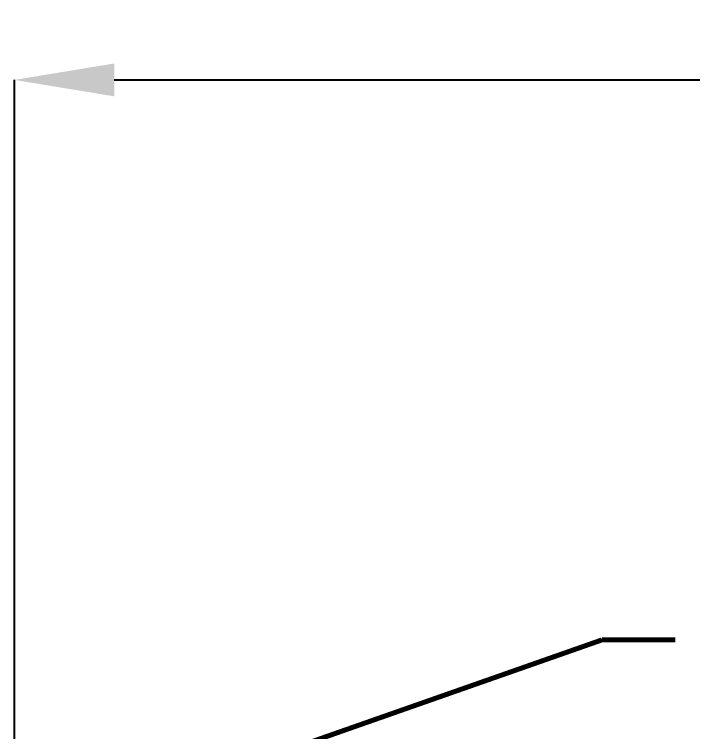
# Model space of a CAD drawing. Extents: x -4.5 to 11.4, y -10.7 to 0.4.
# Drawn here: x -0.349 to 0.33, y -1.529 to -0.811 of the extents above; entities that cross this region are included whole.
import ezdxf

# ---------------------------------------------------------------- set-up
doc = ezdxf.new("R2010")
doc.units = 0
doc.header["$MEASUREMENT"] = 0
doc.dimstyles.get("Standard").update_dxf_attribs({"dimtxt": 0.1, "dimasz": 0.1, "dimexe": 1.25, "dimexo": 0.625, "dimtad": 1, "dimtih": 1, "dimtxsty": 'Standard', "dimcen": 2.5, "dimazin": 3, "dimtfac": 1, "dimtmove": 0, "dimatfit": 3})

# ---------------------------------------------------------------- blocks, each defined once
blk = doc.blocks.new('_CLOSEDFILLED')
at = {"color": 0, "linetype": 'BYBLOCK'}
blk.add_solid([(-1, 0.1644), (0, 0), (-1, -0.1644)], dxfattribs=at)
blk = doc.blocks.new('*D5')
for p, q in [((-0.34891, -1.79218), (-0.34891, -0.87664)), ((-0.24891, -0.87664), (1.81694, -0.87664)), ((2.21694, -0.87664), (4.28278, -0.87664)), ((4.38278, -1.79218), (4.38278, -0.87664))]:
    blk.add_line(p, q)
at = {"layer": 'Defpoints'}
for p in [(-0.34891, -0.87664), (-0.34891, -1.79218), (4.38278, -1.79218)]:
    blk.add_point(p, dxfattribs=at)
at = {"xscale": 0.1, "yscale": 0.1, "rotation": 180}
blk.add_blockref('_CLOSEDFILLED', (-0.34891, -0.87664), dxfattribs=at)
at = {"xscale": 0.1, "yscale": 0.1}
blk.add_blockref('_CLOSEDFILLED', (4.38278, -0.87664), dxfattribs=at)
at = {"insert": (2.01694, -0.87664), "char_height": 0.1, "attachment_point": 5}
blk.add_mtext('2000', dxfattribs=at)

msp = doc.modelspace()

# ---------------------------------------------------------------- linework, layer by layer
at = {"color": 0, "const_width": 0.005}
for points in [[(-0.078907, -1.548867), (0.239493, -1.437207)], [(0.239493, -1.437207), (0.312793, -1.437207)]]:
    msp.add_lwpolyline(points, dxfattribs=at)

# ---------------------------------------------------------------- dimensions: what is measured, and where the dimension line sits
at = {"linetype": 'Continuous'}
dim = msp.add_linear_dim(base=(-0.348907, -0.876636), p1=(-0.348907, -1.792177), p2=(4.382783, -1.792177), text='2000', dimstyle='Standard', dxfattribs=at)
dim.commit()
dim.dimension.update_dxf_attribs({"geometry": '*D5', "text_midpoint": (2.016938, -0.876636)})

doc.saveas('drawing.dxf')
